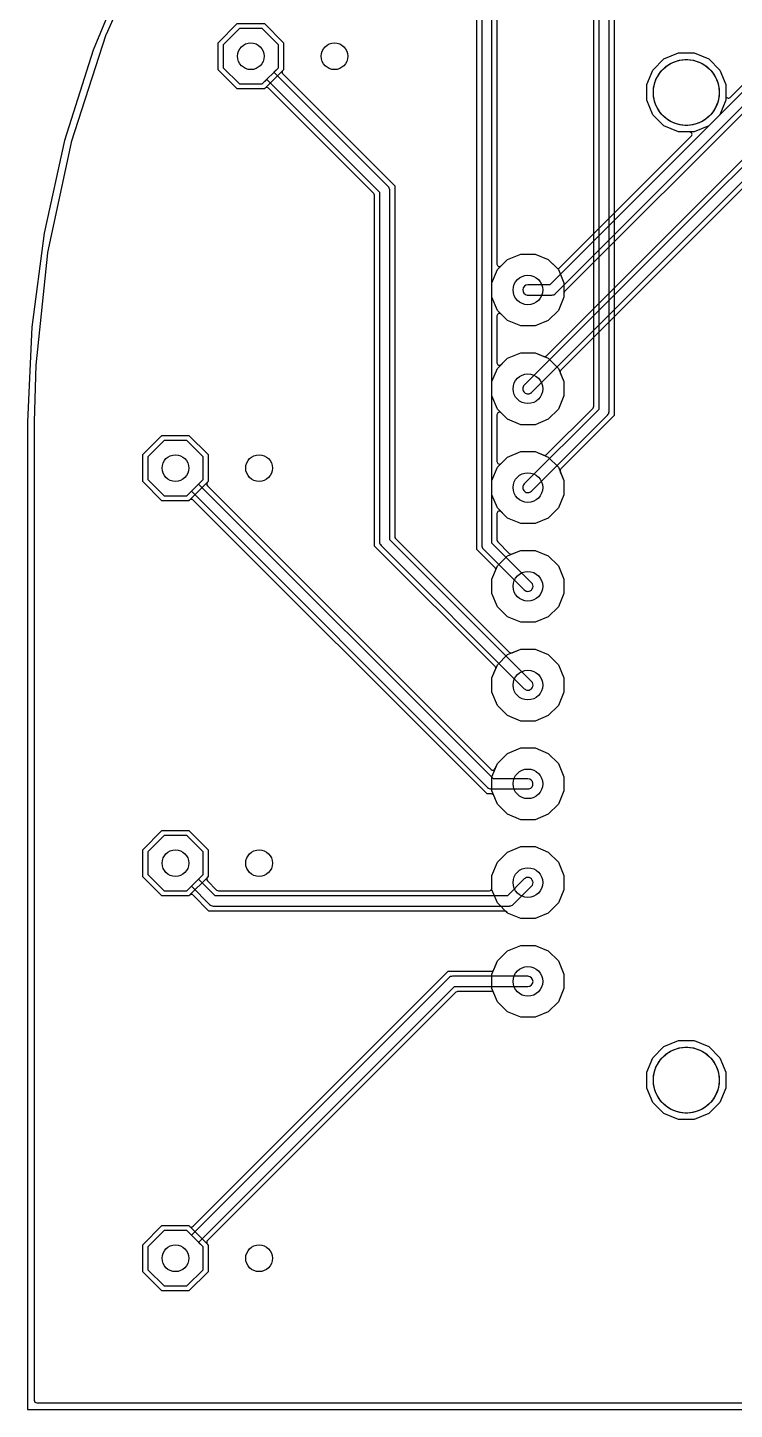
# Model space of a CAD drawing. Header units: millimetres. Extents: x 0 to 185, y 0 to 63.
# Drawn here: x 0 to 21.46, y 0 to 41.97 of the extents above; entities that cross this region are included whole.
import ezdxf

# ---------------------------------------------------------------- set-up
doc = ezdxf.new("R2010")
doc.units = ezdxf.units.MM

msp = doc.modelspace()

# ---------------------------------------------------------------- linework, layer by layer
at = {"layer": '16_copper'}
for points in [[(51.454, 59.291), (39.77, 59.291, 0.198912), (39.66, 59.245), (27.825, 47.41, 0.198912), (27.779, 47.3), (27.779, 46.082), (15.852, 34.155), (15.19, 34.155, 0.937845), (15.17, 33.846), (15.19, 33.845), (15.916, 33.845), (15.92, 33.845, 0.191825), (16.026, 33.89), (28.044, 45.908, 0.198912), (28.089, 46.018), (28.089, 47.236), (39.834, 58.981), (51.39, 58.981)], [(40.552, 55.927), (16.189, 31.565, 0.303353), (16.173, 31.481), (16.282, 31.217), (16.282, 30.783), (16.116, 30.381), (15.809, 30.074), (15.407, 29.908), (14.973, 29.908), (14.571, 30.074), (14.264, 30.381), (14.098, 30.783), (14.098, 31.217), (14.264, 31.619), (14.571, 31.926), (14.973, 32.092), (15.407, 32.092), (15.671, 31.983, 0.303353), (15.755, 31.999), (39.915, 56.159, 0.198912)], [(40.089, 56.118), (15.08, 31.11), (15.061, 31.086), (15.046, 31.058), (15.038, 31.028), (15.035, 30.997), (15.039, 30.966), (15.048, 30.937), (15.064, 30.91), (15.084, 30.886), (15.109, 30.868), (15.137, 30.854), (15.167, 30.847), (15.198, 30.845), (15.229, 30.85, 0.133289), (15.3, 30.89), (40.354, 55.945, 0.198912)], [(28.242, 45.891), (16.305, 33.954, 0.198912), (16.282, 33.9), (16.282, 33.783), (16.116, 33.381), (15.809, 33.074), (15.407, 32.908), (14.973, 32.908), (14.571, 33.074), (14.264, 33.381), (14.098, 33.783), (14.098, 34.217), (14.264, 34.619), (14.571, 34.926), (14.973, 35.092), (15.407, 35.092), (15.809, 34.926), (16.054, 34.68, 0.414214), (16.162, 34.68), (20.151, 38.67, 0.668179), (20.098, 38.8), (19.761, 38.8), (19.32, 38.983), (18.983, 39.32), (18.8, 39.761), (18.8, 40.239), (18.983, 40.68), (19.32, 41.017), (19.761, 41.2), (20.239, 41.2), (20.68, 41.017), (21.017, 40.68), (21.2, 40.239), (21.2, 39.902, 0.668179), (21.33, 39.849), (27.604, 46.123, 0.198912)], [(3.773, 44.887), (2.38, 41.758, 0.026189), (2.377, 41.751), (1.319, 38.493, 0.026181), (1.317, 38.485), (0.605, 35.135, 0.026187), (0.603, 35.127), (0.245, 31.721, 0.019643), (0.245, 31.715), (0.2, 30.002, 0.006542), (0.2, 30), (0.2, 0.276, 0.414214), (0.276, 0.2), (184.724, 0.2)]]:
    msp.add_lwpolyline(points, format="xyb", dxfattribs=at)
for points in [[(6.367, 40.109), (5.787, 40.69), (5.787, 41.51), (6.367, 42.091), (7.187, 42.091), (7.768, 41.51), (7.768, 40.69), (7.187, 40.109)], [(7.615, 40.753), (7.615, 41.447), (7.124, 41.938), (6.43, 41.938), (5.939, 41.447), (5.939, 40.753), (6.43, 40.262), (7.124, 40.262)], [(4.078, 27.599), (3.497, 28.18), (3.497, 29), (4.078, 29.581), (4.898, 29.581), (5.478, 29), (5.478, 28.18), (4.898, 27.599)], [(5.326, 28.243), (5.326, 28.937), (4.835, 29.428), (4.141, 29.428), (3.65, 28.937), (3.65, 28.243), (4.141, 27.752), (4.835, 27.752)], [(14.973, 26.908), (14.571, 27.074), (14.264, 27.381), (14.098, 27.783), (14.098, 28.217), (14.264, 28.619), (14.571, 28.926), (14.973, 29.092), (15.407, 29.092), (15.809, 28.926), (16.116, 28.619), (16.282, 28.217), (16.282, 27.783), (16.116, 27.381), (15.809, 27.074), (15.407, 26.908)], [(14.973, 23.908), (14.571, 24.074), (14.264, 24.381), (14.098, 24.783), (14.098, 25.217), (14.264, 25.619), (14.571, 25.926), (14.973, 26.092), (15.407, 26.092), (15.809, 25.926), (16.116, 25.619), (16.282, 25.217), (16.282, 24.783), (16.116, 24.381), (15.809, 24.074), (15.407, 23.908)], [(14.973, 20.908), (14.571, 21.074), (14.264, 21.381), (14.098, 21.783), (14.098, 22.217), (14.264, 22.619), (14.571, 22.926), (14.973, 23.092), (15.407, 23.092), (15.809, 22.926), (16.116, 22.619), (16.282, 22.217), (16.282, 21.783), (16.116, 21.381), (15.809, 21.074), (15.407, 20.908)], [(14.973, 17.908), (14.571, 18.074), (14.264, 18.381), (14.098, 18.783), (14.098, 19.217), (14.264, 19.619), (14.571, 19.926), (14.973, 20.092), (15.407, 20.092), (15.809, 19.926), (16.116, 19.619), (16.282, 19.217), (16.282, 18.783), (16.116, 18.381), (15.809, 18.074), (15.407, 17.908)], [(4.078, 15.599), (3.497, 16.18), (3.497, 17), (4.078, 17.581), (4.898, 17.581), (5.478, 17), (5.478, 16.18), (4.898, 15.599)], [(5.326, 16.243), (5.326, 16.937), (4.835, 17.428), (4.141, 17.428), (3.65, 16.937), (3.65, 16.243), (4.141, 15.752), (4.835, 15.752)], [(14.973, 14.908), (14.571, 15.074), (14.264, 15.381), (14.098, 15.783), (14.098, 16.217), (14.264, 16.619), (14.571, 16.926), (14.973, 17.092), (15.407, 17.092), (15.809, 16.926), (16.116, 16.619), (16.282, 16.217), (16.282, 15.783), (16.116, 15.381), (15.809, 15.074), (15.407, 14.908)], [(14.973, 11.908), (14.571, 12.074), (14.264, 12.381), (14.098, 12.783), (14.098, 13.217), (14.264, 13.619), (14.571, 13.926), (14.973, 14.092), (15.407, 14.092), (15.809, 13.926), (16.116, 13.619), (16.282, 13.217), (16.282, 12.783), (16.116, 12.381), (15.809, 12.074), (15.407, 11.908)], [(19.761, 8.8), (19.32, 8.983), (18.983, 9.32), (18.8, 9.761), (18.8, 10.239), (18.983, 10.68), (19.32, 11.017), (19.761, 11.2), (20.239, 11.2), (20.68, 11.017), (21.017, 10.68), (21.2, 10.239), (21.2, 9.761), (21.017, 9.32), (20.68, 8.983), (20.239, 8.8)], [(4.078, 3.599), (3.497, 4.18), (3.497, 5), (4.078, 5.581), (4.898, 5.581), (5.478, 5), (5.478, 4.18), (4.898, 3.599)], [(5.326, 4.243), (5.326, 4.937), (4.835, 5.428), (4.141, 5.428), (3.65, 4.937), (3.65, 4.243), (4.141, 3.752), (4.835, 3.752)]]:
    msp.add_lwpolyline(points, close=True, dxfattribs=at)
at = {"layer": '1_copper'}
for points in [[(15.224, 24.849, 0.591691), (15.3, 25.11), (14.098, 26.311), (14.098, 50.604), (14.14, 50.562), (14.835, 50.562), (15.326, 51.053), (15.326, 51.747), (14.835, 52.238), (14.14, 52.238), (13.649, 51.747), (13.649, 51.053), (13.796, 50.906, 0.083337), (13.788, 50.855), (13.788, 26.247, 0.198912), (13.833, 26.138), (15.08, 24.89), (15.104, 24.871), (15.132, 24.856), (15.162, 24.848), (15.193, 24.845)], [(15.224, 21.849, 0.591691), (15.3, 22.11), (10.994, 26.415), (10.994, 37.038, 0.198912), (10.949, 37.147), (7.479, 40.617), (7.615, 40.753), (7.615, 41.447), (7.124, 41.938), (6.43, 41.938), (5.939, 41.447), (5.939, 40.753), (6.43, 40.262), (7.124, 40.262), (7.26, 40.398), (10.684, 36.974), (10.684, 26.351, 0.198912), (10.73, 26.241), (15.08, 21.89), (15.104, 21.871), (15.132, 21.856), (15.162, 21.848), (15.193, 21.845)], [(14.973, 17.908), (14.571, 18.074), (14.264, 18.381), (14.155, 18.646, 0.303351), (14.084, 18.693), (13.951, 18.693), (13.748, 18.895), (5.025, 27.618, 0.374462), (4.925, 27.625), (4.921, 27.622, 0.077256), (4.898, 27.599), (4.078, 27.599), (3.497, 28.18), (3.497, 29), (4.078, 29.581), (4.898, 29.581), (5.478, 29), (5.478, 28.18, 0.516837), (5.46, 28.053), (14.075, 19.438, 0.534516), (14.199, 19.462), (14.264, 19.619), (14.571, 19.926), (14.973, 20.092), (15.407, 20.092), (15.809, 19.926), (16.116, 19.619), (16.282, 19.217), (16.282, 18.783), (16.116, 18.381), (15.809, 18.074), (15.407, 17.908)], [(15.221, 18.848, 0.904285), (15.19, 19.155), (14.142, 19.155), (5.19, 28.107), (5.326, 28.243), (5.326, 28.937), (4.835, 29.428), (4.141, 29.428), (3.65, 28.937), (3.65, 28.243), (4.141, 27.752), (4.835, 27.752), (4.971, 27.888), (13.968, 18.89, 0.198912), (14.078, 18.845), (15.19, 18.845)], [(14.973, 14.908), (14.571, 15.074, 0.373887), (14.477, 15.137), (5.506, 15.137), (5.025, 15.618, 0.374462), (4.925, 15.625), (4.921, 15.622, 0.077256), (4.898, 15.599), (4.078, 15.599), (3.497, 16.18), (3.497, 17), (4.078, 17.581), (4.898, 17.581), (5.478, 17), (5.478, 16.18, 0.516837), (5.46, 16.053), (5.738, 15.774, 0.198912), (5.792, 15.752), (14.022, 15.752, 0.414214), (14.098, 15.828), (14.098, 16.217), (14.264, 16.619), (14.571, 16.926), (14.973, 17.092), (15.407, 17.092), (15.809, 16.926), (16.116, 16.619), (16.282, 16.217), (16.282, 15.783), (16.116, 15.381), (15.809, 15.074), (15.407, 14.908)], [(14.639, 15.29, 0.191825), (14.744, 15.335), (15.3, 15.89, 1), (15.08, 16.11), (14.57, 15.599), (5.698, 15.599), (5.19, 16.107), (5.326, 16.243), (5.326, 16.937), (4.835, 17.428), (4.141, 17.428), (3.65, 16.937), (3.65, 16.243), (4.141, 15.752), (4.835, 15.752), (4.971, 15.888), (5.524, 15.335, 0.198912), (5.633, 15.289), (14.634, 15.289)], [(4.078, 3.599), (3.497, 4.18), (3.497, 5), (4.078, 5.581), (4.898, 5.581, 0.516837), (5.025, 5.562), (12.771, 13.307), (14.084, 13.307, 0.303351), (14.155, 13.354), (14.264, 13.619), (14.571, 13.926), (14.973, 14.092), (15.407, 14.092), (15.809, 13.926), (16.116, 13.619), (16.282, 13.217), (16.282, 12.783), (16.116, 12.381), (15.809, 12.074), (15.407, 11.908), (14.973, 11.908), (14.571, 12.074), (14.264, 12.381), (14.155, 12.646, 0.303351), (14.084, 12.693), (13.057, 12.693, 0.198912), (13.003, 12.67), (5.46, 5.127, 0.374462), (5.453, 5.027), (5.456, 5.024, 0.077256), (5.478, 5), (5.478, 4.18), (4.898, 3.599)], [(5.326, 4.243), (5.326, 4.937), (5.19, 5.073), (12.962, 12.845), (15.19, 12.845, 1), (15.19, 13.155), (12.898, 13.155, 0.198912), (12.788, 13.11), (4.971, 5.292), (4.835, 5.428), (4.141, 5.428), (3.65, 4.937), (3.65, 4.243), (4.141, 3.752), (4.835, 3.752)]]:
    msp.add_lwpolyline(points, format="xyb", close=True, dxfattribs=at)
for points in [[(17.807, 47.843), (17.807, 30.183), (16.189, 28.565, 0.303343), (16.173, 28.481), (16.282, 28.217), (16.282, 27.783), (16.116, 27.381), (15.809, 27.074), (15.407, 26.908), (14.973, 26.908), (14.571, 27.074), (14.38, 27.265, 0.668179), (14.25, 27.211), (14.25, 26.406, 0.198912), (14.273, 26.352), (14.625, 25.999, 0.303343), (14.709, 25.983), (14.973, 26.092), (15.407, 26.092), (15.809, 25.926), (16.116, 25.619), (16.282, 25.217), (16.282, 24.783), (16.116, 24.381), (15.809, 24.074), (15.407, 23.908), (14.973, 23.908), (14.571, 24.074), (14.264, 24.381), (14.098, 24.783), (14.098, 25.217), (14.207, 25.481, 0.303343), (14.191, 25.565), (13.635, 26.12), (13.635, 50.82, 0.198912)], [(14.25, 50.333), (14.25, 34.789, 0.668179), (14.38, 34.735), (14.571, 34.926), (14.973, 35.092), (15.407, 35.092), (15.809, 34.926), (16.116, 34.619), (16.282, 34.217), (16.282, 33.783), (16.116, 33.381), (15.809, 33.074), (15.407, 32.908), (14.973, 32.908), (14.571, 33.074), (14.38, 33.265, 0.668179), (14.25, 33.211), (14.25, 31.789, 0.668179), (14.38, 31.735), (14.571, 31.926), (14.973, 32.092), (15.407, 32.092), (15.809, 31.926), (16.116, 31.619), (16.282, 31.217), (16.282, 30.783), (16.116, 30.381), (15.809, 30.074), (15.407, 29.908), (14.973, 29.908), (14.571, 30.074), (14.38, 30.265, 0.668179), (14.25, 30.211), (14.25, 28.789, 0.668179), (14.38, 28.735), (14.571, 28.926), (14.973, 29.092), (15.407, 29.092), (15.671, 28.983, 0.303343), (15.755, 28.999), (17.17, 30.415, 0.198912), (17.193, 30.469), (17.193, 48.129)], [(17.345, 48.001), (17.345, 30.374), (15.08, 28.11), (15.061, 28.086), (15.046, 28.058), (15.038, 28.028), (15.035, 27.997), (15.039, 27.966), (15.048, 27.937), (15.064, 27.91), (15.084, 27.886), (15.109, 27.868), (15.137, 27.854), (15.167, 27.847), (15.198, 27.845), (15.229, 27.85, 0.133289), (15.3, 27.89), (17.61, 30.2, 0.198912), (17.655, 30.31), (17.655, 47.937)], [(3.773, 44.887), (2.38, 41.758, 0.026189), (2.377, 41.751), (1.319, 38.493, 0.026181), (1.317, 38.485), (0.605, 35.135, 0.026187), (0.603, 35.127), (0.245, 31.721, 0.019643), (0.245, 31.715), (0.2, 30.002, 0.006542), (0.2, 30), (0.2, 0.276, 0.414214), (0.276, 0.2), (184.724, 0.2)], [(7.187, 42.091), (7.768, 41.51), (7.768, 40.69, 0.077779), (7.745, 40.666), (7.741, 40.662, 0.371209), (7.749, 40.563), (10.944, 37.368), (11.147, 37.165), (11.147, 26.51, 0.198912), (11.169, 26.456), (14.625, 22.999, 0.303343), (14.709, 22.983), (14.973, 23.092), (15.407, 23.092), (15.809, 22.926), (16.116, 22.619), (16.282, 22.217), (16.282, 21.783), (16.116, 21.381), (15.809, 21.074), (15.407, 20.908), (14.973, 20.908), (14.571, 21.074), (14.264, 21.381), (14.098, 21.783), (14.098, 22.217), (14.207, 22.481, 0.303343), (14.191, 22.565), (10.532, 26.223), (10.532, 36.879, 0.198912), (10.51, 36.933), (7.314, 40.128, 0.374462), (7.214, 40.135), (7.211, 40.132, 0.077256), (7.187, 40.109), (6.367, 40.109), (5.787, 40.69), (5.787, 41.51), (6.367, 42.091)]]:
    msp.add_lwpolyline(points, format="xyb", dxfattribs=at)
for points in [[(19.761, 38.8), (19.32, 38.983), (18.983, 39.32), (18.8, 39.761), (18.8, 40.239), (18.983, 40.68), (19.32, 41.017), (19.761, 41.2), (20.239, 41.2), (20.68, 41.017), (21.017, 40.68), (21.2, 40.239), (21.2, 39.761), (21.017, 39.32), (20.68, 38.983), (20.239, 38.8)], [(19.761, 8.8), (19.32, 8.983), (18.983, 9.32), (18.8, 9.761), (18.8, 10.239), (18.983, 10.68), (19.32, 11.017), (19.761, 11.2), (20.239, 11.2), (20.68, 11.017), (21.017, 10.68), (21.2, 10.239), (21.2, 9.761), (21.017, 9.32), (20.68, 8.983), (20.239, 8.8)]]:
    msp.add_lwpolyline(points, close=True, dxfattribs=at)
at = {"layer": 'drills_NPTH'}
for centre in [(20, 40), (20, 10)]:
    msp.add_circle(centre, 1, dxfattribs=at)
at = {"layer": 'drills_PTH'}
for centre, radius in [((6.777, 41.1), 0.406), ((9.317, 41.1), 0.406), ((15.19, 34), 0.45), ((15.19, 31), 0.45), ((4.488, 28.59), 0.406), ((7.028, 28.59), 0.406), ((15.19, 28), 0.45), ((15.19, 25), 0.45), ((15.19, 22), 0.45), ((15.19, 19), 0.45), ((4.488, 16.59), 0.406), ((7.028, 16.59), 0.406), ((15.19, 16), 0.45), ((15.19, 13), 0.45), ((4.488, 4.59), 0.406), ((7.028, 4.59), 0.406)]:
    msp.add_circle(centre, radius, dxfattribs=at)
at = {"layer": 'holes'}
for points in [[(21, 39.956), (20.992, 39.869), (20.977, 39.783), (20.955, 39.699), (20.925, 39.617), (20.888, 39.538), (20.844, 39.462), (20.794, 39.391), (20.738, 39.324), (20.676, 39.262), (20.609, 39.206), (20.538, 39.156), (20.462, 39.112), (20.383, 39.075), (20.301, 39.045), (20.217, 39.023), (20.131, 39.008), (20.044, 39), (19.956, 39), (19.869, 39.008), (19.783, 39.023), (19.699, 39.045), (19.617, 39.075), (19.538, 39.112), (19.462, 39.156), (19.391, 39.206), (19.324, 39.262), (19.262, 39.324), (19.206, 39.391), (19.156, 39.462), (19.112, 39.538), (19.075, 39.617), (19.045, 39.699), (19.023, 39.783), (19.008, 39.869), (19, 39.956), (19, 40.044), (19.008, 40.131), (19.023, 40.217), (19.045, 40.301), (19.075, 40.383), (19.112, 40.462), (19.156, 40.538), (19.206, 40.609), (19.262, 40.676), (19.324, 40.738), (19.391, 40.794), (19.462, 40.844), (19.538, 40.888), (19.617, 40.925), (19.699, 40.955), (19.783, 40.977), (19.869, 40.992), (19.956, 41), (20.044, 41), (20.131, 40.992), (20.217, 40.977), (20.301, 40.955), (20.383, 40.925), (20.462, 40.888), (20.538, 40.844), (20.609, 40.794), (20.676, 40.738), (20.738, 40.676), (20.794, 40.609), (20.844, 40.538), (20.888, 40.462), (20.925, 40.383), (20.955, 40.301), (20.977, 40.217), (20.992, 40.131), (21, 40.044), (21, 39.956)], [(21, 9.956), (20.992, 9.869), (20.977, 9.783), (20.955, 9.699), (20.925, 9.617), (20.888, 9.538), (20.844, 9.462), (20.794, 9.391), (20.738, 9.324), (20.676, 9.262), (20.609, 9.206), (20.538, 9.156), (20.462, 9.112), (20.383, 9.075), (20.301, 9.045), (20.217, 9.023), (20.131, 9.008), (20.044, 9), (19.956, 9), (19.869, 9.008), (19.783, 9.023), (19.699, 9.045), (19.617, 9.075), (19.538, 9.112), (19.462, 9.156), (19.391, 9.206), (19.324, 9.262), (19.262, 9.324), (19.206, 9.391), (19.156, 9.462), (19.112, 9.538), (19.075, 9.617), (19.045, 9.699), (19.023, 9.783), (19.008, 9.869), (19, 9.956), (19, 10.044), (19.008, 10.131), (19.023, 10.217), (19.045, 10.301), (19.075, 10.383), (19.112, 10.462), (19.156, 10.538), (19.206, 10.609), (19.262, 10.676), (19.324, 10.738), (19.391, 10.794), (19.462, 10.844), (19.538, 10.888), (19.617, 10.925), (19.699, 10.955), (19.783, 10.977), (19.869, 10.992), (19.956, 11), (20.044, 11), (20.131, 10.992), (20.217, 10.977), (20.301, 10.955), (20.383, 10.925), (20.462, 10.888), (20.538, 10.844), (20.609, 10.794), (20.676, 10.738), (20.738, 10.676), (20.794, 10.609), (20.844, 10.538), (20.888, 10.462), (20.925, 10.383), (20.955, 10.301), (20.977, 10.217), (20.992, 10.131), (21, 10.044), (21, 9.956)]]:
    msp.add_lwpolyline(points, close=True, dxfattribs=at)
at = {"layer": 'outline'}
msp.add_lwpolyline([(152, 63), (33, 63), (30.124, 62.874), (27.27, 62.499), (24.459, 61.876), (21.713, 61.01), (19.054, 59.908), (16.5, 58.579), (14.072, 57.032), (11.788, 55.279), (9.665, 53.335), (7.721, 51.212), (5.968, 48.928), (4.421, 46.5), (3.092, 43.946), (1.99, 41.287), (1.124, 38.541), (0.501, 35.73), (0.126, 32.876), (0, 30), (0, 0), (0, 0), (185, 0)], dxfattribs=at)

doc.saveas('drawing.dxf')
